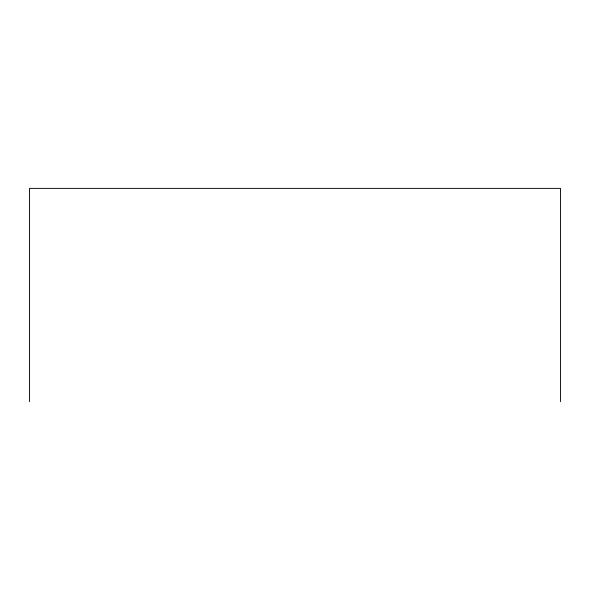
<?xml version="1.0" encoding="UTF-8"?>
<svg xmlns="http://www.w3.org/2000/svg" width="590" height="590" viewBox="0 0 590 590"><rect width="100%" height="100%" fill="white"/><g stroke="black" fill="none" stroke-linecap="round" stroke-linejoin="round"><path stroke-width="0.89" d="M560.5 401.613L560.5 188.387L29.5 188.387L29.5 401.613"/></g></svg>
